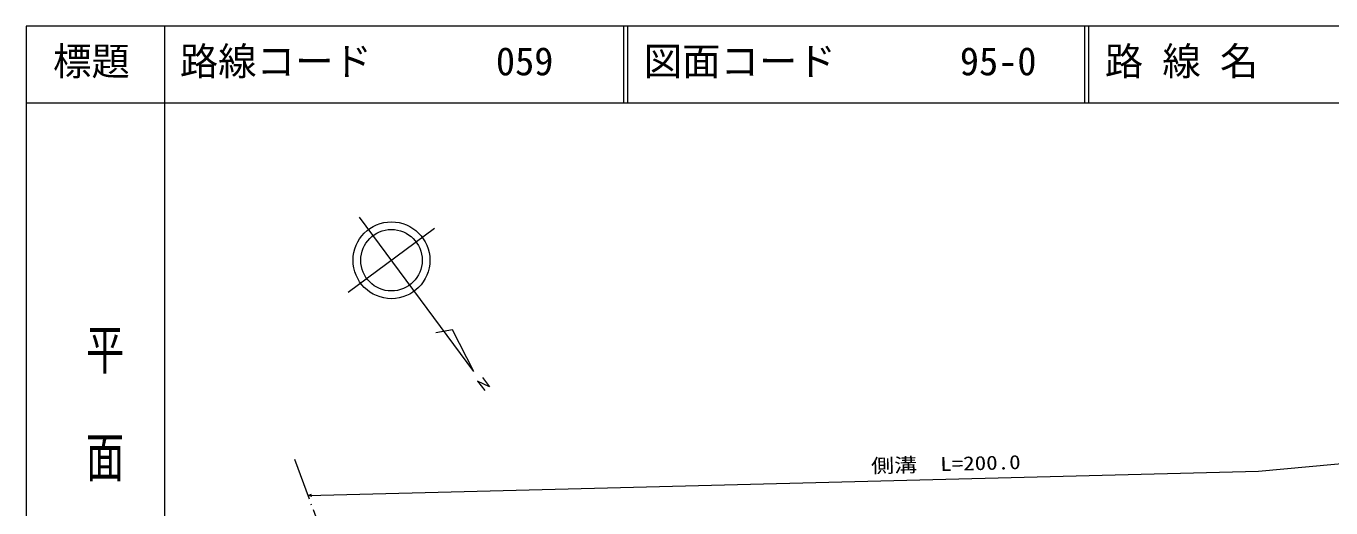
# Model space of a CAD drawing. Units: millimetres, scale not verified. Extents: x 27531 to 667531, y 18316 to 378316.
# Drawn here: x 27531 to 197338, y 315636 to 378316 of the extents above; entities that cross this region are included whole.
import ezdxf
from ezdxf.enums import TextEntityAlignment as Align

# ---------------------------------------------------------------- set-up
doc = ezdxf.new("R2010")
doc.units = ezdxf.units.MM
doc.header["$LTSCALE"] = 1000
doc.linetypes.add('USER1', pattern=[7.000001, 5.508197, -0.688525, 0.114754, -0.688525])
doc.layers.add('S-SUV', color=7, linetype='Continuous', lineweight=13)
doc.styles.add('@ＭＳ ゴシック', font='')
doc.styles.add('ＭＳ ゴシック', font='')
doc.styles.get('@ＭＳ ゴシック').set_extended_font_data('@MS Gothic')
doc.styles.get('ＭＳ ゴシック').set_extended_font_data('MS Gothic')

msp = doc.modelspace()

# ---------------------------------------------------------------- linework, layer by layer
at = {"layer": 'S-SUV'}
for p, q in [((27531, 378316), (27531, 18316)), ((667531, 378316), (27531, 378316)), ((45531, 378316), (45531, 368316)), ((105281, 378316), (105281, 368316)), ((105781, 378316), (105781, 368316)), ((165281, 378316), (165281, 368316)), ((165781, 378316), (165781, 368316)), ((27531, 368316), (667531, 368316)), ((45531, 368316), (45531, 18316)), ((85808, 333402), (70906, 353475)), ((69458, 343682), (80699, 352027)), ((83035, 338815), (80833, 338426)), ((85808, 333402), (83035, 338815)), ((87854, 331378), (86289, 332143)), ((86289, 332143), (87219, 330904)), ((86934, 332617), (87854, 331378)), ((187908, 320416), (228246, 324079)), ((64192, 317270), (187908, 320416))]:
    msp.add_line(p, q, dxfattribs=at)
at = {"layer": 'S-SUV', "linetype": 'USER1'}
msp.add_line((62460, 321975), (83772, 264232), dxfattribs=at)
at = {"layer": 'S-SUV'}
msp.add_lwpolyline([(64696, 317139), (64192, 317270), (64689, 317425)], dxfattribs=at)
for radius in [5000, 4000]:
    msp.add_circle((75079, 347854), radius, dxfattribs=at)

# ---------------------------------------------------------------- texts
at = {"layer": 'S-SUV', "style": 'ＭＳ ゴシック'}
for s, p in [('標題', (31031, 370816)), ('路線コード', (47531, 370816)), ('059', (88673, 370816)), ('図面コード', (107910, 370816)), ('95-0', (149052, 370816)), ('路 線 名', (167910, 370816))]:
    msp.add_text(s, height=3666, dxfattribs=at).set_placement(p, align=Align.BOTTOM_LEFT)
at = {"layer": 'S-SUV'}
for s, height, rotation, style, width, p in [('平  面  図', 3666, 270, '@ＭＳ ゴシック', 1.4, (34808, 339791)), ('側溝\u3000L=200.0', 1833, 1.5, 'ＭＳ ゴシック', 1.2, (137529, 319635))]:
    msp.add_text(s, height=height, rotation=rotation, dxfattribs=dict(at, style=style, width=width)).set_placement(p, align=Align.BOTTOM_LEFT)

doc.saveas('drawing.dxf')
